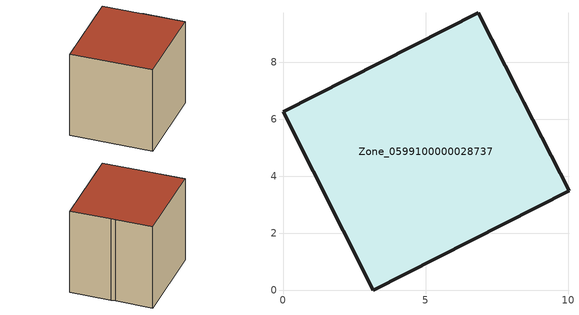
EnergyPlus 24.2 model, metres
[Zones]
Zone_0599100000028737
 floor ground (C_G): 6.84,9.74 8.26,6.95 8.44,6.59 10.02,3.49 3.17,0 0,6.26 z0
 wall outside (C_F): 3.17,0 10.02,3.49 8.44,6.59 8.26,6.95 6.84,9.74 0,6.26 3.17,0 z0:7.57
 roof outside (C_R): 8.26,6.95 6.84,9.74 0,6.26 3.17,0 10.02,3.49 8.44,6.59 z7.57
[BUILDING]
Pand.0599100000028737: North Axis=0; Terrain=City; Loads Convergence Tolerance Value=0.04; Temperature Convergence Tolerance Value=0.4; Solar Distribution=FullExterior; Maximum Number of Warmup Days=25; Minimum Number of Warmup Days=1
[Site:Location]
Rotterdam.The.Hague.AP_ZH_NLD Design_Conditions: Latitude=51.96; Longitude=4.45; Time Zone=1; Elevation=-4.5
[SITE:GROUNDTEMPERATURE:BUILDINGSURFACE]
18, 18, 18, 18, 18, 18, 18, 18, 18, 18, 18, 18
[MATERIAL] Thermal Absorptance=0.9; Solar Absorptance=0.7; Visible Absorptance=0.7
Name | Roughness | Thickness | Conductivity | Density | Specific Heat
G.TC.1946 | MediumSmooth | 0.15 | 1 | 540 | 1210
F.TC.1946 | Rough | 0.3 | 0.857143 | 1920 | 840
R.TC.1946 | MediumRough | 0.2 | 0.909091 | 1500 | 1000
[CONSTRUCTION]
C_G: G.TC.1946
C_F: F.TC.1946
C_R: R.TC.1946
[ZONE]
Zone_0599100000028737: Type=1; Multiplier=1; Ceiling Height=Autocalculate; Volume=Autocalculate; Floor Area=autocalculate; Part of Total Floor Area=Yes
[ZONEINFILTRATION:DESIGNFLOWRATE]
Infil_Zone_0599100000028737: Zone or ZoneList or Space or SpaceList=Zone_0599100000028737; Schedule=AlwaysOn; Design Flow Rate Calculation Method=Flow/Area; Flow Rate per Floor Area=0.003; Constant Term Coefficient=1; Temperature Term Coefficient=0; Velocity Term Coefficient=0; Velocity Squared Term Coefficient=0
[HVACTEMPLATE:ZONE:IDEALLOADSAIRSYSTEM]
Zone_0599100000028737: Maximum Heating Supply Air Temperature=50; Minimum Cooling Supply Air Temperature=13; Maximum Heating Supply Air Humidity Ratio=0.0156; Minimum Cooling Supply Air Humidity Ratio=0.0077; Heating Limit=NoLimit; Cooling Limit=NoLimit; Dehumidification Control Type=ConstantSensibleHeatRatio; Cooling Sensible Heat Ratio=0.7; Dehumidification Setpoint=60; Humidification Control Type=None; Humidification Setpoint=30; Outdoor Air Method=None; Outdoor Air Flow Rate per Person=0.00944; Outdoor Air Flow Rate per Zone Floor Area=0; Outdoor Air Flow Rate per Zone=0; Demand Controlled Ventilation Type=None; Outdoor Air Economizer Type=NoEconomizer; Heat Recovery Type=None; Sensible Heat Recovery Effectiveness=0.7; Latent Heat Recovery Effectiveness=0.65
[ZONECONTROL:THERMOSTAT]
ThermostatControl_Zone_0599100000028737: Zone or ZoneList=Zone_0599100000028737; Control Type Schedule=DualSetpointControlType; Control 1=Thermostat_Zone_0599100000028737; Temperature Difference Between Cutout And Setpoint=0
[THERMOSTATSETPOINT:DUALSETPOINT]
Thermostat_Zone_0599100000028737: Heating Setpoint Temperature Schedule=HeatingSetpoint_Zone_0599100000028737; Cooling Setpoint Temperature Schedule=CoolingSetpoint_Zone_0599100000028737
[SCHEDULE:COMPACT]
HeatingSetpoint_Zone_0599100000028737: Through: 12/31, For: AllDays, Until: 24:00, 21
CoolingSetpoint_Zone_0599100000028737: Through: 12/31, For: AllDays, Until: 24:00, 24
DualSetpointControlType: Through: 12/31, For: AllDays, Until: 24:00, 4
AlwaysOn: Through: 12/31, For: AllDays, Until: 24:00, 1
